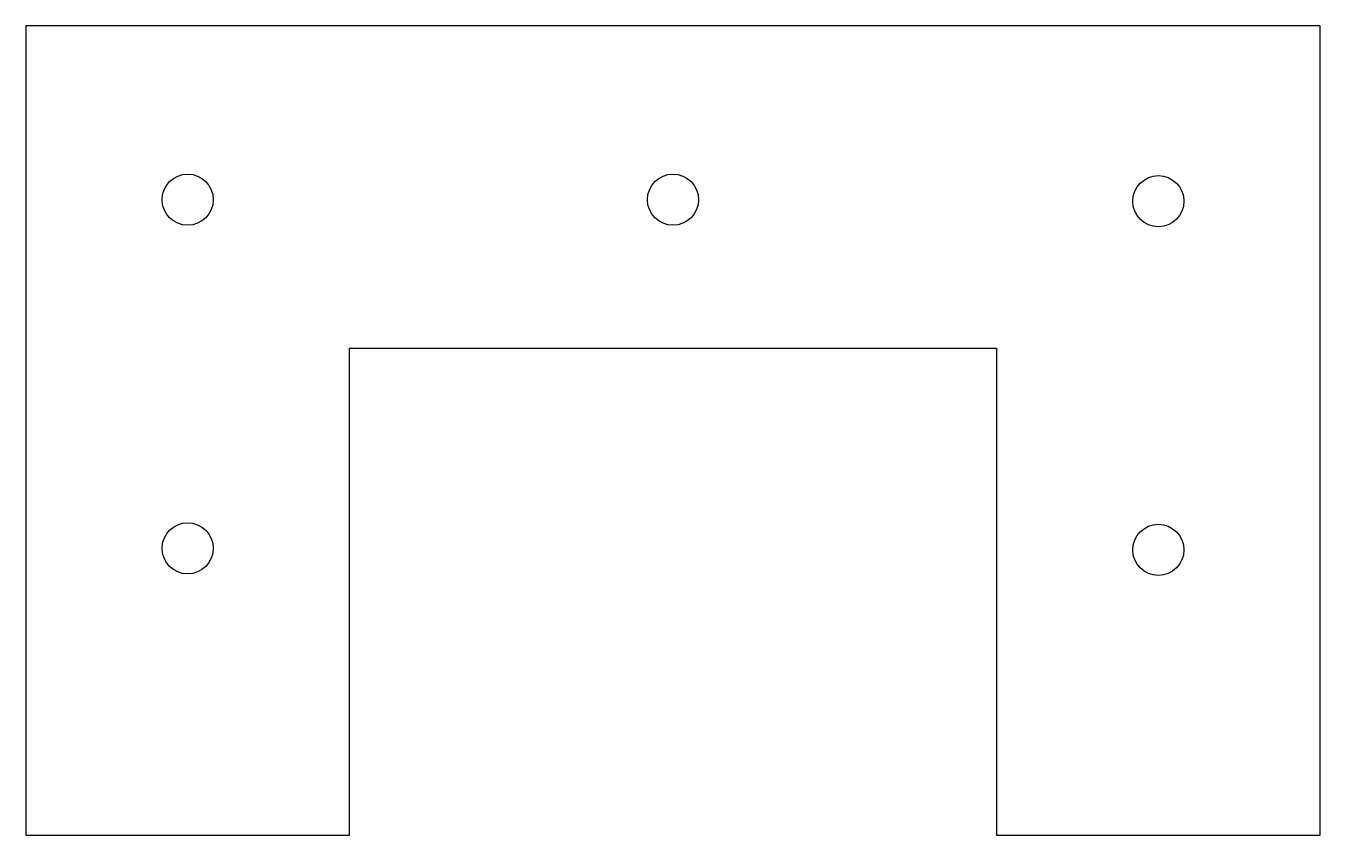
# Model space of a CAD drawing. Header units: millimetres. Extents: x 0.2 to 80.2, y -23.4 to 26.6.
import ezdxf

# ---------------------------------------------------------------- set-up
doc = ezdxf.new("R2010")
doc.units = ezdxf.units.MM

msp = doc.modelspace()

# ---------------------------------------------------------------- linework, layer by layer
at = {"color": 7, "linetype": 'Continuous', "lineweight": 25}
for p, q in [((80.188, 26.604), (0.188, 26.604)), ((0.188, 26.604), (0.188, -23.396)), ((80.188, -23.396), (80.188, 26.604)), ((20.188, 6.699), (60.188, 6.699)), ((20.188, -23.396), (20.188, 6.699)), ((60.188, 6.699), (60.188, -23.396)), ((0.188, -23.396), (20.188, -23.396)), ((60.188, -23.396), (80.188, -23.396))]:
    msp.add_line(p, q, dxfattribs=at)
for centre in [(10.188, 15.866), (40.188, 15.866), (70.188, 15.771), (10.188, -5.676), (70.188, -5.772)]:
    msp.add_circle(centre, 1.58, dxfattribs=at)

doc.saveas('drawing.dxf')
